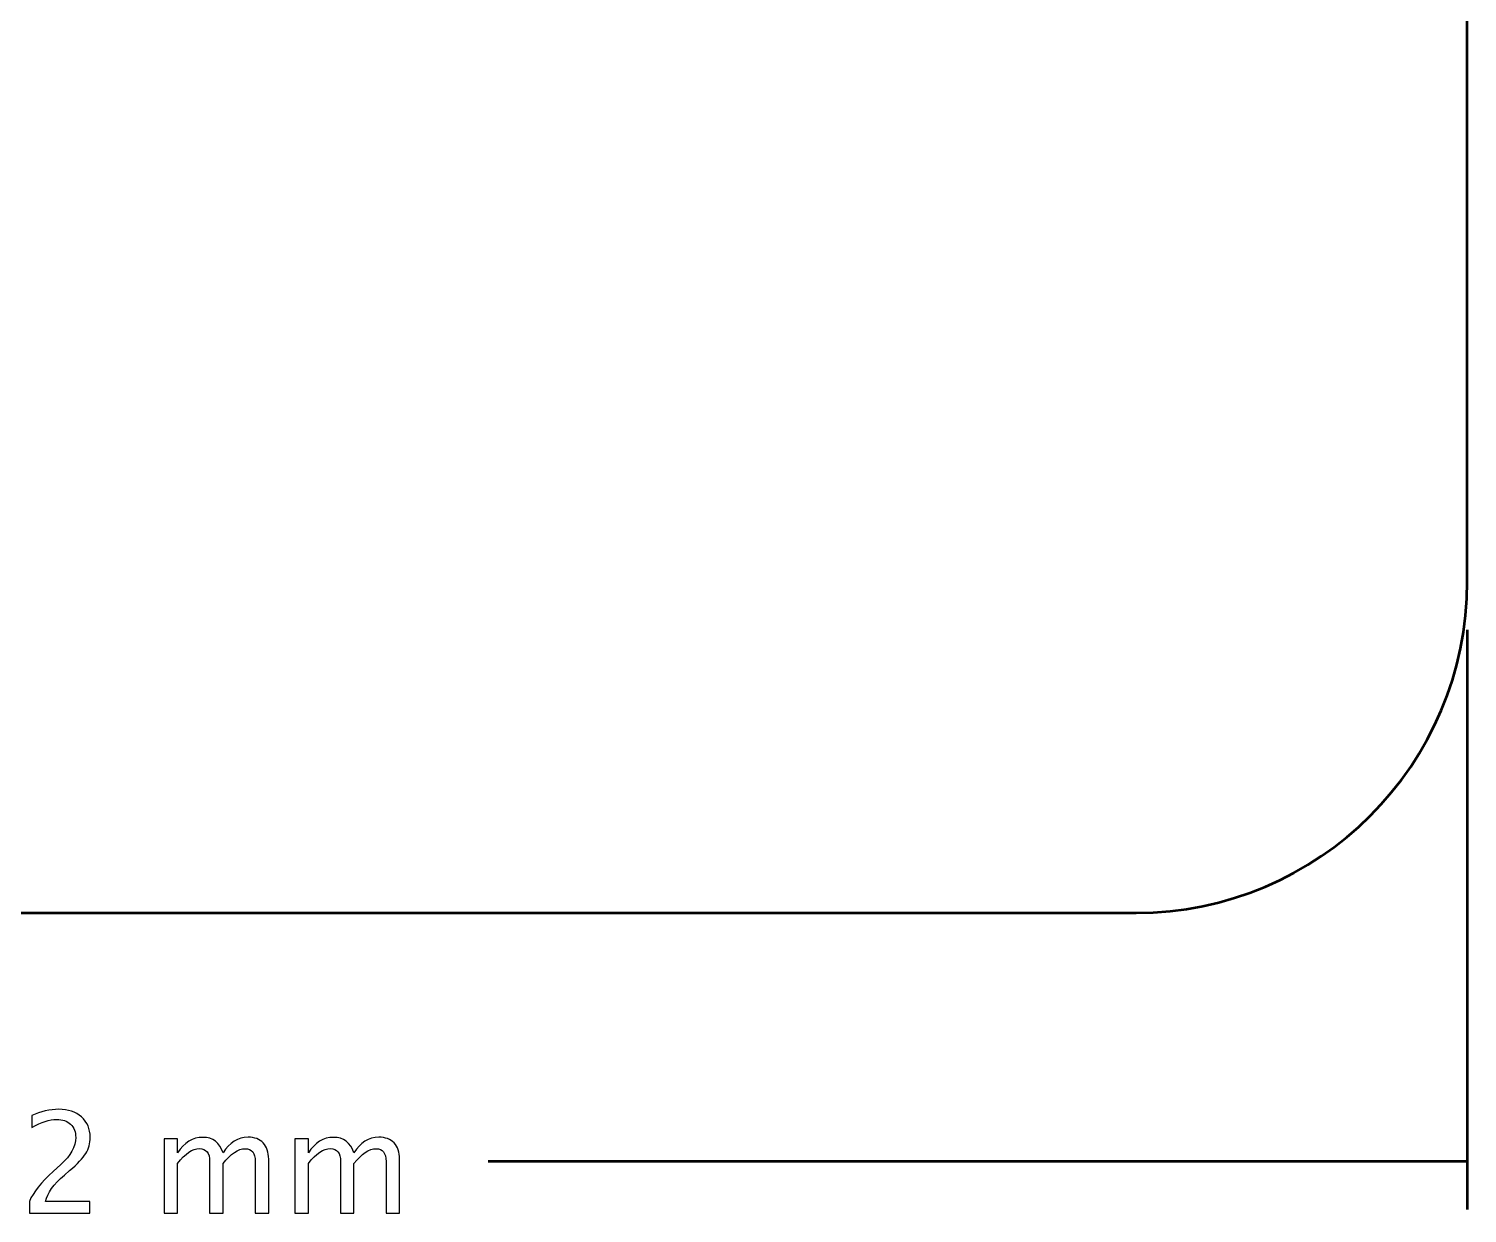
# Model space of a CAD drawing. Header units: centimetres. Extents: x -17.7 to 15.2, y -27.6 to 36.6.
# Drawn here: x -5.09 to 3.6, y -13.36 to -6.21 of the extents above; entities that cross this region are included whole.
import ezdxf

# ---------------------------------------------------------------- set-up
doc = ezdxf.new("R2010")
doc.units = ezdxf.units.CM
doc.header["$MEASUREMENT"] = 0
doc.layers.add('Layer 1', color=7, linetype='Continuous')

msp = doc.modelspace()

# ---------------------------------------------------------------- linework, layer by layer
at = {"layer": 'Layer 1', "lineweight": 53}
msp.add_open_spline([(-12.6, -9.55), (-12.6, -9.55), (-12.6, -2.45), (-12.6, -2.45), (-12.6, -2.45), (-12.6, -1.34544), (-11.70457, -0.45), (-10.6, -0.45), (-10.6, -0.45), (-10.6, -0.45), (1.6, -0.45), (1.6, -0.45), (1.6, -0.45), (2.70457, -0.45), (3.6, -1.34544), (3.6, -2.45), (3.6, -2.45), (3.6, -2.45), (3.6, -9.55), (3.6, -9.55), (3.6, -9.55), (3.6, -10.65456), (2.70457, -11.55), (1.6, -11.55), (1.6, -11.55), (1.6, -11.55), (-10.6, -11.55), (-10.6, -11.55), (-10.6, -11.55), (-11.70457, -11.55), (-12.6, -10.65456), (-12.6, -9.55)], degree=3, knots=[0, 0, 0, 0, 0.1111111, 0.1111111, 0.1111111, 0.1111111, 0.2222222, 0.2222222, 0.2222222, 0.2222222, 0.3333333, 0.3333333, 0.3333333, 0.3333333, 0.4444444, 0.4444444, 0.4444444, 0.4444444, 0.5555556, 0.5555556, 0.5555556, 0.5555556, 0.6666667, 0.6666667, 0.6666667, 0.6666667, 0.7777778, 0.7777778, 0.7777778, 0.7777778, 1, 1, 1, 1], dxfattribs=at)
for points in [[(3.6, -9.84106), (3.6, -9.84106), (3.6, -13.34106), (3.6, -13.34106)], [(-2.31368, -13.05), (-2.31368, -13.05), (3.6, -13.05), (3.6, -13.05)]]:
    msp.add_open_spline(points, degree=3, dxfattribs=at)
at = {"layer": 'Layer 1'}
for points, knots in [([(-5.08647, -13.36369), (-5.08647, -13.36369), (-5.08647, -13.29257), (-5.08647, -13.29257), (-5.08647, -13.29257), (-5.06276, -13.23711), (-5.01492, -13.17658), (-4.94281, -13.11124), (-4.94281, -13.11124), (-4.94281, -13.11124), (-4.89625, -13.06947), (-4.89625, -13.06947), (-4.89625, -13.06947), (-4.83628, -13.015), (-4.80622, -12.9611), (-4.80622, -12.90748), (-4.80622, -12.90748), (-4.80622, -12.87319), (-4.81652, -12.84637), (-4.83698, -12.82676), (-4.83698, -12.82676), (-4.85744, -12.80715), (-4.88581, -12.79727), (-4.92179, -12.79727), (-4.92179, -12.79727), (-4.96384, -12.79727), (-5.01365, -12.81335), (-5.07123, -12.84553), (-5.07123, -12.84553), (-5.07123, -12.84553), (-5.07123, -12.77441), (-5.07123, -12.77441), (-5.07123, -12.77441), (-5.0169, -12.74901), (-4.96285, -12.73631), (-4.90895, -12.73631), (-4.90895, -12.73631), (-4.85166, -12.73631), (-4.80565, -12.75169), (-4.77094, -12.78259), (-4.77094, -12.78259), (-4.73637, -12.8135), (-4.71901, -12.85442), (-4.71901, -12.9055), (-4.71901, -12.9055), (-4.71901, -12.94219), (-4.72776, -12.97479), (-4.74526, -13.00315), (-4.74526, -13.00315), (-4.7629, -13.03165), (-4.79549, -13.06609), (-4.84333, -13.10673), (-4.84333, -13.10673), (-4.84333, -13.10673), (-4.8748, -13.13354), (-4.8748, -13.13354), (-4.8748, -13.13354), (-4.94027, -13.18899), (-4.97809, -13.24205), (-4.98825, -13.29257), (-4.98825, -13.29257), (-4.98825, -13.29257), (-4.72155, -13.29257), (-4.72155, -13.29257), (-4.72155, -13.29257), (-4.72155, -13.29257), (-4.72155, -13.36369), (-4.72155, -13.36369), (-4.72155, -13.36369), (-4.72155, -13.36369), (-5.08647, -13.36369), (-5.08647, -13.36369)], [0, 0, 0, 0, 0.0526316, 0.0526316, 0.0526316, 0.0526316, 0.1052632, 0.1052632, 0.1052632, 0.1052632, 0.1578947, 0.1578947, 0.1578947, 0.1578947, 0.2105263, 0.2105263, 0.2105263, 0.2105263, 0.2631579, 0.2631579, 0.2631579, 0.2631579, 0.3157895, 0.3157895, 0.3157895, 0.3157895, 0.3684211, 0.3684211, 0.3684211, 0.3684211, 0.4210526, 0.4210526, 0.4210526, 0.4210526, 0.4736842, 0.4736842, 0.4736842, 0.4736842, 0.5263158, 0.5263158, 0.5263158, 0.5263158, 0.5789474, 0.5789474, 0.5789474, 0.5789474, 0.6315789, 0.6315789, 0.6315789, 0.6315789, 0.6842105, 0.6842105, 0.6842105, 0.6842105, 0.7368421, 0.7368421, 0.7368421, 0.7368421, 0.7894737, 0.7894737, 0.7894737, 0.7894737, 0.8421053, 0.8421053, 0.8421053, 0.8421053, 0.8947368, 0.8947368, 0.8947368, 0.8947368, 1, 1, 1, 1]), ([(-4.27225, -13.36369), (-4.27225, -13.36369), (-4.27225, -12.91495), (-4.27225, -12.91495), (-4.27225, -12.91495), (-4.27225, -12.91495), (-4.19097, -12.91495), (-4.19097, -12.91495), (-4.19097, -12.91495), (-4.19097, -12.91495), (-4.19097, -12.99976), (-4.19097, -12.99976), (-4.19097, -12.99976), (-4.15132, -12.93697), (-4.10052, -12.90564), (-4.03829, -12.90564), (-4.03829, -12.90564), (-3.97831, -12.90564), (-3.93753, -12.93697), (-3.9158, -12.99976), (-3.9158, -12.99976), (-3.87728, -12.9364), (-3.82704, -12.90479), (-3.76538, -12.90479), (-3.76538, -12.90479), (-3.72601, -12.90479), (-3.69539, -12.91637), (-3.67351, -12.93965), (-3.67351, -12.93965), (-3.65164, -12.96293), (-3.64063, -12.99553), (-3.64063, -13.03744), (-3.64063, -13.03744), (-3.64063, -13.03744), (-3.64063, -13.36369), (-3.64063, -13.36369), (-3.64063, -13.36369), (-3.64063, -13.36369), (-3.72191, -13.36369), (-3.72191, -13.36369), (-3.72191, -13.36369), (-3.72191, -13.36369), (-3.72191, -13.05085), (-3.72191, -13.05085), (-3.72191, -13.05085), (-3.72191, -12.99976), (-3.74223, -12.97422), (-3.78287, -12.97422), (-3.78287, -12.97422), (-3.82507, -12.97422), (-3.86938, -13.004), (-3.9158, -13.06369), (-3.9158, -13.06369), (-3.9158, -13.06369), (-3.9158, -13.36369), (-3.9158, -13.36369), (-3.9158, -13.36369), (-3.9158, -13.36369), (-3.99708, -13.36369), (-3.99708, -13.36369), (-3.99708, -13.36369), (-3.99708, -13.36369), (-3.99708, -13.05056), (-3.99708, -13.05056), (-3.99708, -13.05056), (-3.99708, -12.99906), (-4.01768, -12.97338), (-4.05903, -12.97338), (-4.05903, -12.97338), (-4.10009, -12.97338), (-4.14412, -13.00329), (-4.19097, -13.06326), (-4.19097, -13.06326), (-4.19097, -13.06326), (-4.19097, -13.36369), (-4.19097, -13.36369), (-4.19097, -13.36369), (-4.19097, -13.36369), (-4.27225, -13.36369), (-4.27225, -13.36369)], [0, 0, 0, 0, 0.047619, 0.047619, 0.047619, 0.047619, 0.0952381, 0.0952381, 0.0952381, 0.0952381, 0.1428571, 0.1428571, 0.1428571, 0.1428571, 0.1904762, 0.1904762, 0.1904762, 0.1904762, 0.2380952, 0.2380952, 0.2380952, 0.2380952, 0.2857143, 0.2857143, 0.2857143, 0.2857143, 0.3333333, 0.3333333, 0.3333333, 0.3333333, 0.3809524, 0.3809524, 0.3809524, 0.3809524, 0.4285714, 0.4285714, 0.4285714, 0.4285714, 0.4761905, 0.4761905, 0.4761905, 0.4761905, 0.5238095, 0.5238095, 0.5238095, 0.5238095, 0.5714286, 0.5714286, 0.5714286, 0.5714286, 0.6190476, 0.6190476, 0.6190476, 0.6190476, 0.6666667, 0.6666667, 0.6666667, 0.6666667, 0.7142857, 0.7142857, 0.7142857, 0.7142857, 0.7619048, 0.7619048, 0.7619048, 0.7619048, 0.8095238, 0.8095238, 0.8095238, 0.8095238, 0.8571429, 0.8571429, 0.8571429, 0.8571429, 0.9047619, 0.9047619, 0.9047619, 0.9047619, 1, 1, 1, 1]), ([(-3.48174, -13.36369), (-3.48174, -13.36369), (-3.48174, -12.91495), (-3.48174, -12.91495), (-3.48174, -12.91495), (-3.48174, -12.91495), (-3.40046, -12.91495), (-3.40046, -12.91495), (-3.40046, -12.91495), (-3.40046, -12.91495), (-3.40046, -12.99976), (-3.40046, -12.99976), (-3.40046, -12.99976), (-3.36081, -12.93697), (-3.31001, -12.90564), (-3.24778, -12.90564), (-3.24778, -12.90564), (-3.1878, -12.90564), (-3.14702, -12.93697), (-3.12529, -12.99976), (-3.12529, -12.99976), (-3.08677, -12.9364), (-3.03653, -12.90479), (-2.97487, -12.90479), (-2.97487, -12.90479), (-2.9355, -12.90479), (-2.90488, -12.91637), (-2.883, -12.93965), (-2.883, -12.93965), (-2.86113, -12.96293), (-2.85012, -12.99553), (-2.85012, -13.03744), (-2.85012, -13.03744), (-2.85012, -13.03744), (-2.85012, -13.36369), (-2.85012, -13.36369), (-2.85012, -13.36369), (-2.85012, -13.36369), (-2.9314, -13.36369), (-2.9314, -13.36369), (-2.9314, -13.36369), (-2.9314, -13.36369), (-2.9314, -13.05085), (-2.9314, -13.05085), (-2.9314, -13.05085), (-2.9314, -12.99976), (-2.95172, -12.97422), (-2.99236, -12.97422), (-2.99236, -12.97422), (-3.03456, -12.97422), (-3.07887, -13.004), (-3.12529, -13.06369), (-3.12529, -13.06369), (-3.12529, -13.06369), (-3.12529, -13.36369), (-3.12529, -13.36369), (-3.12529, -13.36369), (-3.12529, -13.36369), (-3.20657, -13.36369), (-3.20657, -13.36369), (-3.20657, -13.36369), (-3.20657, -13.36369), (-3.20657, -13.05056), (-3.20657, -13.05056), (-3.20657, -13.05056), (-3.20657, -12.99906), (-3.22717, -12.97338), (-3.26852, -12.97338), (-3.26852, -12.97338), (-3.30958, -12.97338), (-3.35361, -13.00329), (-3.40046, -13.06326), (-3.40046, -13.06326), (-3.40046, -13.06326), (-3.40046, -13.36369), (-3.40046, -13.36369), (-3.40046, -13.36369), (-3.40046, -13.36369), (-3.48174, -13.36369), (-3.48174, -13.36369)], [0, 0, 0, 0, 0.047619, 0.047619, 0.047619, 0.047619, 0.0952381, 0.0952381, 0.0952381, 0.0952381, 0.1428571, 0.1428571, 0.1428571, 0.1428571, 0.1904762, 0.1904762, 0.1904762, 0.1904762, 0.2380952, 0.2380952, 0.2380952, 0.2380952, 0.2857143, 0.2857143, 0.2857143, 0.2857143, 0.3333333, 0.3333333, 0.3333333, 0.3333333, 0.3809524, 0.3809524, 0.3809524, 0.3809524, 0.4285714, 0.4285714, 0.4285714, 0.4285714, 0.4761905, 0.4761905, 0.4761905, 0.4761905, 0.5238095, 0.5238095, 0.5238095, 0.5238095, 0.5714286, 0.5714286, 0.5714286, 0.5714286, 0.6190476, 0.6190476, 0.6190476, 0.6190476, 0.6666667, 0.6666667, 0.6666667, 0.6666667, 0.7142857, 0.7142857, 0.7142857, 0.7142857, 0.7619048, 0.7619048, 0.7619048, 0.7619048, 0.8095238, 0.8095238, 0.8095238, 0.8095238, 0.8571429, 0.8571429, 0.8571429, 0.8571429, 0.9047619, 0.9047619, 0.9047619, 0.9047619, 1, 1, 1, 1])]:
    msp.add_open_spline(points, degree=3, knots=knots, dxfattribs=at)

doc.saveas('drawing.dxf')
